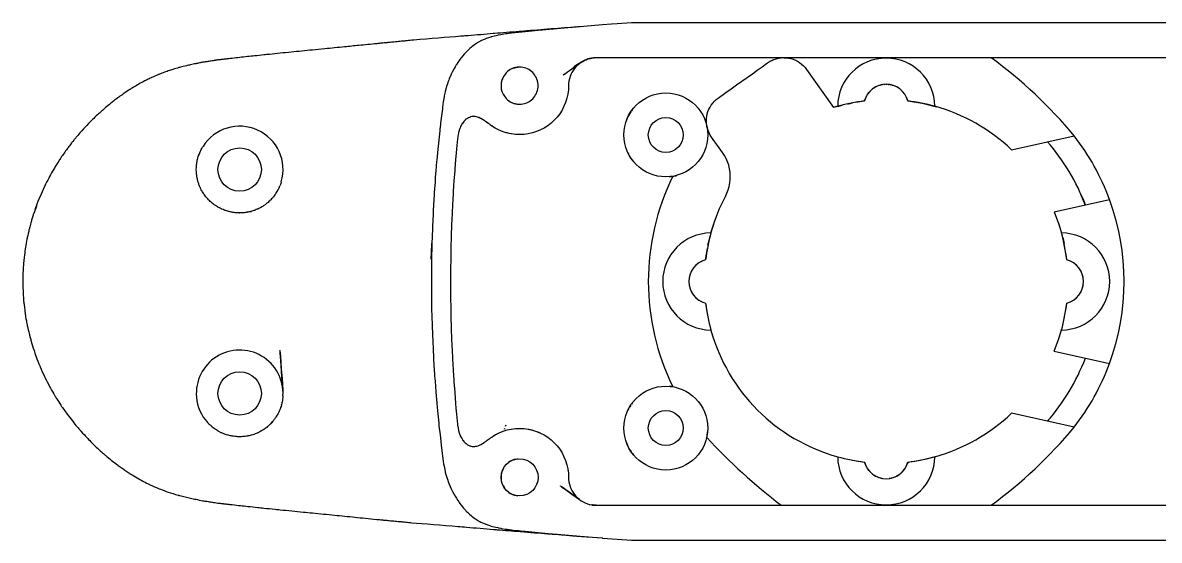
# Model space of a CAD drawing. Header units: millimetres. Extents: x -176 to 23, y -19 to 19.
# Drawn here: x -175.5 to -94.3, y -18.5 to 18.5 of the extents above; entities that cross this region are included whole.
import ezdxf

# ---------------------------------------------------------------- set-up
doc = ezdxf.new("R2010")
doc.units = ezdxf.units.MM

msp = doc.modelspace()

# ---------------------------------------------------------------- linework, layer by layer
at = {"color": 7, "linetype": 'Continuous', "lineweight": 25}
for p, q in [((-122.01, 15.792), (-121.984, 15.805)), ((-121.3, 16), (-121.31, 15.991)), ((-106.3, 16), (-121.3, 16)), ((-140.452, 15.245), (-140.343, 15.28)), ((-114.698, 13.823), (-114.643, 13.86)), ((-114.582, 13.894), (-114.524, 13.926)), ((-114.461, 13.956), (-114.401, 13.983)), ((-114.335, 14.006), (-114.273, 14.028)), ((-114.205, 14.046), (-114.141, 14.063)), ((-114.072, 14.075), (-114.008, 14.086)), ((-113.937, 14.093), (-113.872, 14.098)), ((-113.801, 14.099), (-113.736, 14.099)), ((-113.665, 14.093), (-113.601, 14.087)), ((-113.53, 14.076), (-113.467, 14.065)), ((-113.397, 14.047), (-113.335, 14.031)), ((-113.267, 14.007), (-113.207, 13.986)), ((-113.141, 13.956), (-113.083, 13.93)), ((-113.018, 13.894), (-112.964, 13.864)), ((-112.9, 13.821), (-112.852, 13.789)), ((-125.813, 13.111), (-125.813, 13.111)), ((-115.347, 12.908), (-115.31, 13.028)), ((-115.285, 13.092), (-115.26, 13.154)), ((-115.229, 13.216), (-115.199, 13.276)), ((-115.163, 13.335), (-115.128, 13.391)), ((-115.087, 13.448), (-115.048, 13.501)), ((-115.002, 13.553), (-114.958, 13.603)), ((-114.908, 13.652), (-114.861, 13.698)), ((-114.807, 13.742), (-114.755, 13.783)), ((-112.791, 13.74), (-112.746, 13.703)), ((-112.343, 13.162), (-112.321, 13.108)), ((-112.292, 13.036), (-112.253, 12.908)), ((-117.27, 12.528), (-117.557, 12.445)), ((-115.988, 12.812), (-115.347, 12.908)), ((-132.252, 11.782), (-132.26, 11.764)), ((-132.448, 11.256), (-132.448, 11.256)), ((-126.627, 11.156), (-126.652, 11.256)), ((-126.625, 11.159), (-126.627, 11.156)), ((-126.627, 11.156), (-126.611, 11.082)), ((-126.611, 11.082), (-126.596, 11.001)), ((-104.845, 9.424), (-100.369, 10.421)), ((-129.289, 7.491), (-129.045, 7.523)), ((-101.792, 4.981), (-97.843, 5.862)), ((-99.575, 5.476), (-99.909, 6.292)), ((-174.756, 4.739), (-174.777, 4.678)), ((-126.335, 3.442), (-126.057, 4.333)), ((-126.536, 2.589), (-126.367, 3.312)), ((-146.267, 2.632), (-146.263, 2.747)), ((-101.19, 3.137), (-101.095, 2.723)), ((-126.708, 1.547), (-126.581, 2.35)), ((-127.626, 0.893), (-127.661, 0.84)), ((-127.545, 1.002), (-127.585, 0.953)), ((-127.455, 1.105), (-127.499, 1.059)), ((-127.356, 1.2), (-127.405, 1.157)), ((-127.25, 1.285), (-127.302, 1.247)), ((-127.137, 1.362), (-127.193, 1.327)), ((-127.018, 1.428), (-127.077, 1.398)), ((-126.894, 1.484), (-126.955, 1.459)), ((-126.708, 1.547), (-126.829, 1.51)), ((-100.771, 1.51), (-100.892, 1.547)), ((-100.645, 1.459), (-100.706, 1.484)), ((-100.523, 1.398), (-100.581, 1.428)), ((-100.407, 1.327), (-100.463, 1.362)), ((-100.298, 1.247), (-100.35, 1.286)), ((-100.195, 1.157), (-100.244, 1.2)), ((-100.101, 1.059), (-100.145, 1.105)), ((-100.015, 0.953), (-100.055, 1.003)), ((-99.939, 0.841), (-99.974, 0.893)), ((-127.849, 0.393), (-127.864, 0.338)), ((-127.809, 0.527), (-127.829, 0.469)), ((-127.759, 0.654), (-127.784, 0.598)), ((-127.697, 0.776), (-127.728, 0.722)), ((-99.872, 0.722), (-99.903, 0.776)), ((-99.816, 0.598), (-99.841, 0.654)), ((-99.771, 0.47), (-99.79, 0.526)), ((-99.736, 0.338), (-99.751, 0.394)), ((-127.887, -0.204), (-127.879, -0.252)), ((-127.864, -0.338), (-127.849, -0.393)), ((-127.829, -0.469), (-127.809, -0.527)), ((-127.784, -0.598), (-127.759, -0.654)), ((-127.728, -0.722), (-127.697, -0.776)), ((-99.903, -0.776), (-99.872, -0.722)), ((-99.841, -0.654), (-99.816, -0.598)), ((-99.79, -0.526), (-99.771, -0.47)), ((-99.751, -0.394), (-99.736, -0.338)), ((-99.722, -0.255), (-99.713, -0.204)), ((-127.661, -0.84), (-127.626, -0.893)), ((-127.585, -0.953), (-127.545, -1.002)), ((-127.499, -1.059), (-127.455, -1.105)), ((-127.405, -1.157), (-127.356, -1.2)), ((-127.302, -1.247), (-127.25, -1.285)), ((-127.193, -1.327), (-127.137, -1.362)), ((-127.077, -1.398), (-127.018, -1.428)), ((-126.955, -1.459), (-126.894, -1.484)), ((-126.829, -1.51), (-126.708, -1.547)), ((-126.708, -1.547), (-126.568, -2.419)), ((-101.007, -2.289), (-100.892, -1.547)), ((-100.892, -1.547), (-100.771, -1.51)), ((-100.706, -1.484), (-100.645, -1.459)), ((-100.581, -1.428), (-100.523, -1.398)), ((-100.463, -1.362), (-100.407, -1.327)), ((-100.35, -1.286), (-100.298, -1.247)), ((-100.244, -1.2), (-100.195, -1.157)), ((-100.145, -1.105), (-100.101, -1.059)), ((-100.055, -1.003), (-100.015, -0.953)), ((-99.974, -0.893), (-99.939, -0.841)), ((-101.181, -3.1), (-101.057, -2.552)), ((-101.48, -4.148), (-101.247, -3.372)), ((-174.851, -4.437), (-174.848, -4.448)), ((-101.792, -4.981), (-97.843, -5.862)), ((-129.045, -7.523), (-129.289, -7.491)), ((-132.143, -8.972), (-132.146, -8.976)), ((-100.369, -10.421), (-104.845, -9.424)), ((-102.292, -9.993), (-102.047, -9.717)), ((-126.652, -11.256), (-126.627, -11.156)), ((-140.452, -12.755), (-140.343, -12.72)), ((-116.219, -12.768), (-115.347, -12.908)), ((-115.31, -13.029), (-115.347, -12.908)), ((-112.253, -12.908), (-112.29, -13.029)), ((-112.253, -12.908), (-111.354, -12.763)), ((-111.161, -12.727), (-110.214, -12.496)), ((-136.553, -13.394), (-136.524, -13.611)), ((-115.259, -13.155), (-115.284, -13.094)), ((-115.198, -13.277), (-115.228, -13.218)), ((-115.127, -13.393), (-115.162, -13.337)), ((-115.047, -13.502), (-115.086, -13.45)), ((-114.957, -13.605), (-115, -13.557)), ((-114.859, -13.699), (-114.905, -13.655)), ((-114.753, -13.785), (-114.803, -13.745)), ((-112.797, -13.745), (-112.847, -13.785)), ((-112.694, -13.655), (-112.741, -13.699)), ((-112.6, -13.556), (-112.643, -13.605)), ((-112.515, -13.45), (-112.553, -13.502)), ((-112.438, -13.338), (-112.473, -13.393)), ((-112.372, -13.218), (-112.402, -13.277)), ((-112.316, -13.094), (-112.341, -13.155)), ((-114.641, -13.861), (-114.693, -13.826)), ((-114.522, -13.928), (-114.576, -13.898)), ((-114.398, -13.984), (-114.454, -13.959)), ((-114.27, -14.029), (-114.326, -14.01)), ((-114.138, -14.064), (-114.193, -14.05)), ((-113.546, -14.078), (-113.596, -14.087)), ((-113.407, -14.05), (-113.462, -14.064)), ((-113.274, -14.01), (-113.33, -14.029)), ((-113.146, -13.959), (-113.202, -13.984)), ((-113.024, -13.897), (-113.078, -13.928)), ((-112.907, -13.826), (-112.959, -13.861)), ((-135.726, -15.579), (-135.719, -15.585)), ((-135.635, -15.645), (-135.635, -15.645)), ((-135.492, -15.735), (-135.465, -15.75)), ((-135.451, -15.759), (-135.445, -15.762)), ((-135.149, -15.892), (-135.148, -15.892)), ((-135.017, -15.931), (-134.997, -15.937)), ((-134.989, -15.939), (-134.989, -15.939))]:
    msp.add_line(p, q, dxfattribs=at)
at = {"color": 7, "linetype": 'Continuous', "lineweight": 25, "flags": 128}
for points in [[(-52.5, 18.5), (-132, 18.5), (-133.03, 18.42), (-133.438, 18.388), (-134.075, 18.337), (-134.877, 18.273), (-135.136, 18.252), (-135.936, 18.186), (-136.217, 18.162), (-136.308, 18.155), (-137.32, 18.065), (-138.389, 17.971), (-138.442, 17.965), (-139.591, 17.854), (-140.078, 17.806), (-140.18, 17.796), (-140.348, 17.779), (-140.568, 17.754), (-140.639, 17.746), (-140.772, 17.729), (-140.897, 17.713), (-140.925, 17.709), (-140.953, 17.705), (-140.971, 17.702), (-141.248, 17.658), (-141.333, 17.642), (-141.518, 17.606), (-141.706, 17.563), (-141.78, 17.547), (-142.021, 17.481), (-142.035, 17.477), (-142.071, 17.466), (-142.281, 17.398), (-142.375, 17.364), (-142.424, 17.344), (-142.452, 17.332), (-142.6, 17.272), (-142.763, 17.194), (-142.814, 17.17), (-142.829, 17.161), (-143.018, 17.056), (-143.087, 17.011), (-143.155, 16.966), (-143.211, 16.929), (-143.394, 16.789), (-143.443, 16.748), (-143.56, 16.646), (-143.577, 16.63), (-143.671, 16.541), (-143.707, 16.506), (-143.764, 16.451), (-143.834, 16.377), (-143.959, 16.243), (-144.077, 16.103), (-144.145, 16.022), (-144.19, 15.965), (-144.194, 15.959), (-144.305, 15.809), (-144.363, 15.73), (-144.412, 15.656), (-144.515, 15.499), (-144.525, 15.484), (-144.612, 15.337), (-144.677, 15.228), (-144.706, 15.172), (-144.795, 15.004), (-144.817, 14.961), (-144.878, 14.833), (-144.946, 14.685), (-144.957, 14.659), (-145.029, 14.483), (-145.063, 14.401), (-145.097, 14.305), (-145.156, 14.142), (-145.161, 14.126), (-145.217, 13.944), (-145.245, 13.854), (-145.316, 13.578), (-145.32, 13.563), (-145.383, 13.268), (-145.393, 13.209), (-145.432, 12.97), (-145.45, 12.84), (-145.474, 12.662), (-145.5, 12.469), (-145.516, 12.345), (-145.559, 12.017), (-145.601, 11.678), (-145.644, 11.325), (-145.685, 10.972), (-145.686, 10.96), (-145.708, 10.767), (-145.824, 9.672), (-145.845, 9.451), (-145.917, 8.683), (-145.928, 8.571), (-145.982, 7.91), (-146.019, 7.463), (-146.042, 7.133), (-146.096, 6.352), (-146.105, 6.231), (-146.17, 5.092), (-146.185, 4.779), (-146.223, 3.949), (-146.229, 3.784), (-146.249, 3.194), (-146.263, 2.747)], [(-92.29, 16), (-134.5, 16), (-134.665, 15.993), (-134.829, 15.973), (-134.991, 15.939), (-135.149, 15.892), (-135.303, 15.832), (-135.452, 15.759), (-135.594, 15.674), (-135.728, 15.578), (-135.855, 15.471), (-135.971, 15.355), (-136.078, 15.228), (-136.174, 15.094), (-136.259, 14.952), (-136.332, 14.803), (-136.392, 14.649), (-136.439, 14.491), (-136.473, 14.329), (-136.493, 14.165), (-136.5, 14), (-136.513, 13.696), (-136.553, 13.394), (-136.619, 13.096), (-136.71, 12.806), (-136.826, 12.524), (-136.967, 12.254), (-137.13, 11.997), (-137.315, 11.755), (-137.521, 11.53), (-137.745, 11.323), (-137.986, 11.138), (-138.243, 10.973), (-138.512, 10.832), (-138.793, 10.715), (-139.084, 10.622), (-139.381, 10.555), (-139.683, 10.514), (-139.987, 10.5), (-140.18, 10.505), (-140.291, 10.512), (-140.43, 10.527), (-140.568, 10.547), (-140.594, 10.551), (-140.743, 10.58), (-140.891, 10.617), (-140.953, 10.632), (-141.182, 10.706), (-141.333, 10.764), (-141.464, 10.821), (-141.707, 10.944), (-141.735, 10.96), (-141.866, 11.039), (-141.991, 11.125), (-142.071, 11.18), (-142.103, 11.202), (-142.221, 11.29), (-142.244, 11.306), (-142.381, 11.405), (-142.424, 11.436), (-142.44, 11.447), (-142.446, 11.451), (-142.518, 11.498), (-142.649, 11.585), (-142.764, 11.649), (-142.777, 11.656), (-142.781, 11.659), (-142.901, 11.715), (-142.946, 11.731), (-143.002, 11.751), (-143.083, 11.774), (-143.088, 11.775), (-143.106, 11.778), (-143.17, 11.79), (-143.253, 11.798), (-143.256, 11.798), (-143.326, 11.797), (-143.394, 11.789), (-143.421, 11.784), (-143.506, 11.763), (-143.527, 11.756), (-143.589, 11.734), (-143.655, 11.703), (-143.732, 11.659), (-143.773, 11.63), (-143.805, 11.608), (-143.876, 11.548), (-143.886, 11.539), (-143.945, 11.48), (-143.969, 11.454), (-143.991, 11.427), (-144.034, 11.373), (-144.087, 11.298), (-144.096, 11.285), (-144.154, 11.187), (-144.173, 11.151), (-144.209, 11.081), (-144.248, 10.988), (-144.268, 10.942), (-144.314, 10.811), (-144.316, 10.804), (-144.358, 10.655), (-144.367, 10.618), (-144.394, 10.496), (-144.411, 10.398), (-144.417, 10.35), (-144.418, 10.347), (-144.437, 10.2), (-144.503, 9.488), (-144.533, 9.17), (-144.571, 8.718), (-144.627, 8.032), (-144.634, 7.943), (-144.689, 7.163), (-144.709, 6.887), (-144.739, 6.379), (-144.778, 5.736), (-144.785, 5.591), (-144.823, 4.8), (-144.837, 4.509), (-144.856, 4.005), (-144.881, 3.32), (-144.884, 3.208), (-144.905, 2.409), (-144.912, 2.129), (-144.919, 1.607), (-144.929, 0.937), (-144.93, 0.805), (-144.932, 0), (-144.933, -0.253), (-144.929, -0.804), (-144.924, -1.442), (-144.92, -1.607), (-144.905, -2.408), (-144.9, -2.633), (-144.884, -3.207), (-144.876, -3.47), (-144.856, -4.004), (-144.83, -4.662), (-144.824, -4.799), (-144.784, -5.59), (-144.771, -5.851), (-144.739, -6.378), (-144.699, -7.033), (-144.69, -7.162), (-144.637, -7.906), (-144.634, -7.942), (-144.571, -8.717), (-144.543, -9.059), (-144.503, -9.487), (-144.437, -10.2), (-144.425, -10.298), (-144.418, -10.347), (-144.417, -10.349), (-144.394, -10.496), (-144.367, -10.618), (-144.36, -10.647), (-144.314, -10.813), (-144.258, -10.967), (-144.249, -10.989), (-144.234, -11.025), (-144.176, -11.147), (-144.173, -11.152), (-144.113, -11.258), (-144.086, -11.298), (-144.044, -11.36), (-144.034, -11.374), (-143.991, -11.427), (-143.968, -11.455), (-143.898, -11.528), (-143.886, -11.538), (-143.825, -11.592), (-143.773, -11.63), (-143.748, -11.649), (-143.717, -11.668), (-143.653, -11.703), (-143.641, -11.71), (-143.562, -11.744), (-143.527, -11.756), (-143.479, -11.771), (-143.394, -11.789), (-143.342, -11.796), (-143.272, -11.798), (-143.256, -11.797), (-143.2, -11.794), (-143.124, -11.783), (-143.106, -11.779), (-143.087, -11.774), (-143.044, -11.764), (-142.963, -11.738), (-142.946, -11.732), (-142.864, -11.698), (-142.777, -11.656), (-142.764, -11.65), (-142.759, -11.648), (-142.649, -11.585), (-142.518, -11.5), (-142.499, -11.487), (-142.485, -11.478), (-142.424, -11.435), (-142.382, -11.405), (-142.306, -11.352), (-142.288, -11.339), (-142.243, -11.306), (-142.103, -11.202), (-142.071, -11.179), (-141.993, -11.123), (-141.866, -11.039), (-141.735, -10.961), (-141.707, -10.944), (-141.464, -10.821), (-141.333, -10.764), (-141.182, -10.706), (-140.953, -10.632), (-140.891, -10.615), (-140.744, -10.58), (-140.593, -10.551), (-140.568, -10.546), (-140.43, -10.527), (-140.291, -10.514), (-140.18, -10.505), (-139.987, -10.5), (-139.683, -10.514), (-139.381, -10.555), (-139.084, -10.622), (-138.793, -10.715), (-138.512, -10.832), (-138.243, -10.973), (-137.986, -11.138), (-137.745, -11.323), (-137.521, -11.53), (-137.315, -11.755), (-137.13, -11.997), (-136.967, -12.254), (-136.826, -12.524), (-136.71, -12.806), (-136.619, -13.096), (-136.553, -13.394), (-136.513, -13.696), (-136.5, -14), (-136.493, -14.165), (-136.473, -14.329), (-136.439, -14.491), (-136.392, -14.649), (-136.332, -14.803), (-136.259, -14.952), (-136.174, -15.094), (-136.078, -15.228), (-135.971, -15.355), (-135.855, -15.471), (-135.728, -15.578), (-135.594, -15.674), (-135.452, -15.759), (-135.303, -15.832), (-135.149, -15.892), (-134.991, -15.939), (-134.829, -15.973), (-134.665, -15.993), (-134.5, -16), (-92.29, -16)], [(-135.715, 15.587), (-135.717, 15.586), (-135.728, 15.577), (-135.728, 15.577), (-135.728, 15.577)], [(-134.66, 15.993), (-134.665, 15.993), (-134.698, 15.989)], [(-126.625, 11.159), (-126.642, 11.292), (-126.652, 11.466), (-126.645, 11.64), (-126.624, 11.813), (-126.588, 11.984), (-126.537, 12.151), (-126.472, 12.313), (-126.392, 12.468), (-126.3, 12.616), (-126.195, 12.755), (-126.078, 12.885), (-125.95, 13.004), (-125.813, 13.111), (-125.268, 13.5), (-124.878, 13.778), (-124.49, 14.055), (-124.108, 14.327), (-123.733, 14.595), (-123.367, 14.856), (-123.013, 15.108), (-122.674, 15.35), (-122.353, 15.579), (-122.284, 15.628), (-122.138, 15.723), (-122, 15.797), (-121.983, 15.805), (-121.904, 15.841), (-121.823, 15.873), (-121.741, 15.902), (-121.657, 15.927), (-121.573, 15.949), (-121.487, 15.967), (-121.401, 15.98), (-121.314, 15.991), (-121.31, 15.991)], [(-121.123, 16), (-121.14, 16), (-121.31, 15.991)], [(-121.123, 16), (-120.965, 15.994), (-120.792, 15.973), (-120.622, 15.936), (-120.455, 15.885), (-120.293, 15.82), (-120.138, 15.741), (-119.99, 15.648), (-119.85, 15.543), (-119.721, 15.426), (-119.602, 15.299), (-119.494, 15.161), (-117.557, 12.445)], [(-140.937, 13.063), (-140.852, 12.985), (-140.76, 12.915), (-140.712, 12.883), (-140.663, 12.853), (-140.568, 12.803), (-140.56, 12.799), (-140.507, 12.776), (-140.453, 12.755), (-140.398, 12.736), (-140.343, 12.72), (-140.287, 12.706), (-140.23, 12.695), (-140.18, 12.687), (-140.115, 12.68), (-140, 12.675), (-139.885, 12.68), (-139.77, 12.695), (-139.657, 12.72), (-139.547, 12.755), (-139.44, 12.799), (-139.337, 12.853), (-139.24, 12.915), (-139.148, 12.985), (-139.063, 13.063), (-138.985, 13.148), (-138.915, 13.24), (-138.853, 13.338), (-138.799, 13.44), (-138.755, 13.547), (-138.72, 13.657), (-138.695, 13.77), (-138.68, 13.885), (-138.675, 14), (-138.68, 14.115), (-138.695, 14.23), (-138.72, 14.343), (-138.755, 14.453), (-138.799, 14.56), (-138.853, 14.662), (-138.915, 14.76), (-138.985, 14.852), (-139.063, 14.937), (-139.148, 15.015), (-139.24, 15.085), (-139.337, 15.147), (-139.44, 15.201), (-139.547, 15.245), (-139.657, 15.28), (-139.77, 15.305), (-139.885, 15.32), (-140, 15.325), (-140.115, 15.32), (-140.18, 15.313), (-140.23, 15.304), (-140.287, 15.294), (-140.343, 15.28), (-140.398, 15.264), (-140.453, 15.245), (-140.507, 15.224), (-140.56, 15.201), (-140.568, 15.197), (-140.663, 15.147), (-140.712, 15.118), (-140.76, 15.085), (-140.852, 15.015), (-140.937, 14.937), (-140.953, 14.92), (-141.015, 14.852), (-141.085, 14.76), (-141.147, 14.662), (-141.175, 14.612), (-141.201, 14.56), (-141.224, 14.507), (-141.245, 14.453), (-141.264, 14.399), (-141.28, 14.343), (-141.294, 14.287), (-141.305, 14.23), (-141.314, 14.173), (-141.32, 14.115), (-141.324, 14.058), (-141.325, 14), (-141.324, 13.942), (-141.32, 13.885), (-141.314, 13.827), (-141.305, 13.77), (-141.294, 13.713), (-141.28, 13.657), (-141.264, 13.602), (-141.245, 13.547), (-141.224, 13.493), (-141.201, 13.44), (-141.175, 13.388), (-141.147, 13.338), (-141.085, 13.24), (-141.015, 13.148), (-140.953, 13.08), (-140.937, 13.063)], [(-140.56, 15.201), (-140.663, 15.147), (-140.76, 15.085)], [(-140.452, 15.245), (-140.453, 15.245), (-140.56, 15.201)], [(-140.76, 12.915), (-140.663, 12.853), (-140.563, 12.801)], [(-112.253, 12.908), (-111.225, 12.742), (-110.214, 12.496)], [(-132.178, 11.923), (-132.235, 11.819), (-132.252, 11.782)], [(-132.058, 12.122), (-132.126, 12.018), (-132.129, 12.012)], [(-126.579, 10.949), (-126.618, 11.119), (-126.642, 11.292)], [(-126.625, 11.159), (-126.618, 11.119), (-126.611, 11.082)], [(-126.328, 3.47), (-126.057, 4.333), (-125.705, 5.221), (-125.29, 6.081), (-125.18, 6.312), (-125.09, 6.551), (-125.021, 6.796), (-124.973, 7.047), (-124.947, 7.301), (-124.942, 7.556), (-124.959, 7.811), (-124.998, 8.063), (-125.057, 8.311), (-125.138, 8.553), (-125.239, 8.788), (-125.36, 9.013), (-125.499, 9.227), (-126.28, 10.322), (-126.375, 10.468), (-126.457, 10.622), (-126.525, 10.783), (-126.579, 10.949), (-126.611, 11.082)], [(-132.11, 8.92), (-132.048, 8.819), (-132.013, 8.768)], [(-101.792, 4.981), (-101.48, 4.148), (-101.272, 3.47)], [(-146.263, 2.747), (-146.314, 1.6), (-146.267, 2.632)], [(-146.267, 2.632), (-146.289, 1.6), (-146.291, 1.481), (-146.302, 0.334), (-146.301, 0), (-146.299, -0.801), (-146.299, -0.81), (-146.288, -1.6), (-146.283, -1.956), (-146.253, -3.104), (-146.25, -3.194), (-146.207, -4.325), (-146.185, -4.779), (-146.15, -5.475), (-146.144, -5.568), (-146.096, -6.352), (-146.079, -6.621), (-146.07, -6.754), (-146.042, -7.133), (-145.986, -7.885), (-145.983, -7.911), (-145.916, -8.683), (-145.888, -9.009), (-145.844, -9.451), (-145.778, -10.123), (-145.768, -10.214), (-145.757, -10.324), (-145.683, -10.971), (-145.633, -11.413), (-145.594, -11.723), (-145.5, -12.469), (-145.497, -12.491), (-145.45, -12.84), (-145.424, -13.024), (-145.392, -13.209), (-145.371, -13.332), (-145.316, -13.578), (-145.305, -13.625), (-145.259, -13.803), (-145.217, -13.944), (-145.173, -14.091), (-145.16, -14.125), (-145.097, -14.305), (-145.074, -14.372), (-145.029, -14.483), (-144.963, -14.646), (-144.957, -14.66), (-144.878, -14.833), (-144.841, -14.913), (-144.794, -15.004), (-144.707, -15.174), (-144.613, -15.337), (-144.561, -15.426), (-144.514, -15.501), (-144.412, -15.656), (-144.351, -15.747), (-144.305, -15.809), (-144.194, -15.959), (-144.178, -15.981), (-144.077, -16.103), (-143.996, -16.201), (-143.958, -16.243), (-143.835, -16.377), (-143.805, -16.41), (-143.707, -16.506), (-143.671, -16.541), (-143.604, -16.606), (-143.577, -16.63), (-143.442, -16.747), (-143.394, -16.789), (-143.205, -16.933), (-143.155, -16.966), (-143.087, -17.01), (-143.012, -17.059), (-142.851, -17.151), (-142.829, -17.161), (-142.763, -17.194), (-142.639, -17.255), (-142.453, -17.333), (-142.424, -17.345), (-142.418, -17.348), (-142.186, -17.43), (-142.071, -17.465), (-142.019, -17.481), (-141.944, -17.503), (-141.707, -17.564), (-141.693, -17.568), (-141.562, -17.597), (-141.512, -17.607), (-141.333, -17.642), (-141.296, -17.649), (-141.025, -17.694), (-140.953, -17.704), (-140.894, -17.712), (-140.772, -17.729), (-140.748, -17.733), (-140.567, -17.754), (-140.466, -17.766), (-140.18, -17.796), (-140.081, -17.806), (-139.76, -17.839), (-139.59, -17.855), (-138.443, -17.964), (-137.963, -18.01), (-137.319, -18.066), (-136.217, -18.162), (-136.082, -18.174), (-135.94, -18.185), (-135.137, -18.251), (-134.101, -18.336), (-134.074, -18.338), (-133.03, -18.419), (-132, -18.5), (-52.5, -18.5)], [(-100.892, 1.547), (-101.029, 2.427), (-101.095, 2.723)], [(-101.792, -4.981), (-101.48, -4.148), (-101.272, -3.47)], [(-174.851, -4.437), (-174.859, -4.411), (-174.907, -4.229)], [(-132.058, -8.838), (-132.13, -8.949), (-132.143, -8.972)], [(-141.071, -10.525), (-141.059, -10.498), (-141.081, -10.549), (-141.071, -10.525)], [(-140.998, -10.33), (-140.995, -10.315), (-140.986, -10.272), (-141.008, -10.354), (-140.998, -10.33)], [(-161.558, -10.68), (-161.55, -10.685), (-161.31, -10.81), (-161.31, -10.81)], [(-140.56, -12.799), (-140.663, -12.853), (-140.76, -12.915)], [(-140.452, -12.755), (-140.453, -12.755), (-140.56, -12.799)], [(-140.76, -15.085), (-140.663, -15.147), (-140.563, -15.199)], [(-135.592, -15.675), (-135.583, -15.681), (-135.582, -15.682)], [(-134.825, -15.973), (-134.821, -15.973), (-134.799, -15.976)]]:
    msp.add_lwpolyline(points, dxfattribs=at)
at = {"color": 7, "linetype": 'Continuous', "lineweight": 25}
for centre, radius in [((-129.55, 10.48), 3), ((-129.55, 10.48), 1.25), ((-160, 8), 1.55), ((-160, -8), 1.55), ((-129.55, -10.48), 3), ((-129.55, -10.48), 1.25), ((-140, -14), 1.325)]:
    msp.add_circle(centre, radius, dxfattribs=at)
for centre, radius, start, end in [((-113.8, 12.5), 3.47, 0.46833, 179.53167), ((-126.539, -11.46), 34.112, 39.8997, 53.60859), ((-140, 14), 1.325, 149.9991, 215.00041), ((-113.8, 12.499), 1.6, 14.78114, 165.21886), ((-140.002, 13.987), 1.312, 245.18672, 265.05755), ((-113.223, -2.923), 15.973, 97.64099, 104.67515), ((-114.052, -1.275), 14.296, 74.91192, 82.77202), ((-113.8, 0), 13, 46.4609, 74.51927), ((-159.998, 8.004), 3.097, 343.42004, 147.8477), ((-113.8, 0), 15.25, 21.04911, 40.95064), ((-113.798, 0.001), 16.997, 20.16877, 37.80973), ((-113.8, 0), 17, 153.73536, 206.26464), ((-129.394, 9.766), 2.27, 278.83857, 285.8546), ((-159.515, 7.746), 2.553, 325.44564, 339.37551), ((-113.8, 0), 17, 339.82978, 20.17022), ((-162.665, 0.831), 12.706, 158.99529, 161.5411), ((-126.3, 0), 3.47, 90.46836, 269.53164), ((-109.437, -0.861), 17.438, 165.62077, 172.06326), ((-117.739, -0.777), 17.006, 7.85481, 14.46116), ((-101.3, 0), 3.47, 270.46832, 89.53168), ((-126.299, 0), 1.6, 104.77727, 255.22273), ((-101.301, 0), 1.6, 284.77805, 75.22195), ((-111.946, 0.366), 14.885, 187.3836, 194.93237), ((-117.739, 0.777), 17.006, 345.53884, 352.14519), ((-113.8, 0), 13, 195.48071, 254.51932), ((-160.001, -7.998), 3.099, 356.80289, 185.03395), ((-113.8, 0), 15.25, 319.04959, 338.95067), ((-113.798, -0.001), 16.997, 322.19027, 339.83123), ((-160.038, -8.012), 3.061, 184.84334, 222.67023), ((-113.8, 0), 13, 285.48073, 313.5391), ((-126.539, 11.46), 34.112, 306.39141, 320.1003), ((-128.979, -10.571), 2.423, 346.01447, 355.95799), ((-94.435, 18.897), 44.04, 223.0328, 232.41047), ((-113.8, -12.5), 3.47, 180.46835, 359.53165), ((-113.434, 1.855), 14.886, 255.06782, 262.61604), ((-113.8, -12.499), 1.6, 194.77784, 345.22216), ((-114.07, 1.371), 14.394, 277.25455, 285.06151), ((-140, -14), 1.325, 149.99913, 215.00094), ((-140.002, -14.013), 1.312, 245.18672, 265.05755)]:
    msp.add_arc(centre, radius, start, end, dxfattribs=at)
for points, knots in [([(-135.552, 18.217), (-135.543, 18.221), (-135.531, 18.225), (-135.956, 18.192), (-136.372, 18.159), (-136.715, 18.133), (-137.362, 18.082), (-137.657, 18.059), (-138.345, 18.004), (-138.635, 17.981), (-139.32, 17.926), (-139.647, 17.9), (-140.588, 17.824), (-141.27, 17.767), (-142.416, 17.674), (-143.134, 17.615), (-143.902, 17.552), (-145.049, 17.464), (-146.548, 17.341), (-147.986, 17.218), (-148.14, 17.197), (-148.415, 17.177), (-148.695, 17.147), (-149.023, 17.117), (-149.31, 17.089), (-149.62, 17.059), (-149.913, 17.03), (-150.538, 16.969), (-151.421, 16.881), (-152.606, 16.763), (-153.771, 16.648), (-154.982, 16.527), (-156.104, 16.416), (-157.086, 16.319), (-157.759, 16.249), (-158.365, 16.188), (-158.888, 16.131), (-159.465, 16.071), (-159.994, 16.012), (-160.396, 15.969), (-160.688, 15.936), (-160.835, 15.92), (-161.011, 15.899), (-161.182, 15.881), (-161.356, 15.859), (-161.52, 15.842), (-161.656, 15.821), (-161.836, 15.795), (-162.032, 15.764), (-162.296, 15.724), (-162.476, 15.694), (-162.663, 15.666), (-162.878, 15.62), (-163.121, 15.574), (-163.328, 15.53), (-163.556, 15.486), (-163.859, 15.407), (-164.13, 15.343), (-164.308, 15.297), (-164.479, 15.255), (-164.733, 15.164), (-165.058, 15.077), (-165.344, 14.965), (-165.575, 14.882), (-165.761, 14.81), (-165.968, 14.732), (-166.211, 14.605), (-166.532, 14.473), (-166.836, 14.301), (-167.1, 14.179), (-167.395, 13.998), (-167.6, 13.88), (-167.782, 13.767), (-167.991, 13.642), (-168.203, 13.48), (-168.526, 13.271), (-168.779, 13.065), (-169.068, 12.862), (-169.351, 12.615), (-169.648, 12.383), (-169.951, 12.102), (-170.274, 11.821), (-170.551, 11.534), (-170.908, 11.19), (-171.139, 10.925), (-171.424, 10.621), (-171.591, 10.413), (-171.757, 10.216), (-171.943, 9.999), (-172.11, 9.763), (-172.356, 9.456), (-172.546, 9.167), (-172.758, 8.882), (-172.962, 8.546), (-173.145, 8.278), (-173.354, 7.9), (-173.513, 7.645), (-173.72, 7.231), (-173.859, 6.985), (-174.057, 6.541), (-174.179, 6.3), (-174.362, 5.831), (-174.469, 5.592), (-174.552, 5.346), (-174.619, 5.145), (-174.715, 4.852), (-174.788, 4.66), (-174.909, 4.219), (-174.879, 4.327), (-174.989, 3.959), (-175.026, 3.791), (-175.064, 3.642), (-175.199, 3.041), (-175.179, 3.141), (-175.295, 2.496), (-175.323, 2.321), (-175.328, 2.308), (-175.403, 1.715), (-175.408, 1.658), (-175.449, 1.303), (-175.47, 0.959), (-175.479, 0.778), (-175.489, 0.563), (-175.502, 0.25), (-175.497, -0.101), (-175.497, -0.236), (-175.477, -0.638), (-175.481, -0.771), (-175.459, -1.044), (-175.458, -1.262), (-175.422, -1.551), (-175.444, -1.376), (-175.369, -1.986), (-175.342, -2.177), (-175.295, -2.537), (-175.228, -2.879), (-175.197, -3.04), (-175.087, -3.589), (-175.053, -3.651), (-175.018, -3.84), (-174.906, -4.224), (-174.842, -4.512), (-174.645, -5.064), (-174.547, -5.36), (-174.484, -5.509), (-174.363, -5.862), (-174.153, -6.327), (-174.048, -6.593), (-173.813, -7.051), (-173.684, -7.331), (-173.433, -7.764), (-173.274, -8.066), (-173.013, -8.468), (-172.812, -8.804), (-172.551, -9.164), (-172.29, -9.55), (-172.041, -9.855), (-171.787, -10.191), (-171.585, -10.42), (-171.413, -10.623), (-171.208, -10.866), (-171.012, -11.059), (-170.724, -11.377), (-170.495, -11.588), (-170.215, -11.874), (-169.949, -12.103), (-169.7, -12.335), (-169.41, -12.57), (-169.108, -12.831), (-168.764, -13.082), (-168.384, -13.376), (-168.079, -13.569), (-167.82, -13.748), (-167.581, -13.886), (-167.301, -14.068), (-166.908, -14.267), (-166.497, -14.497), (-166.104, -14.658), (-165.818, -14.792), (-165.536, -14.892), (-165.067, -15.085), (-164.616, -15.202), (-164.339, -15.291), (-164.044, -15.361), (-163.646, -15.471), (-163.097, -15.577), (-162.705, -15.66), (-162.321, -15.72), (-162.034, -15.764), (-161.76, -15.806), (-161.511, -15.843), (-161.296, -15.867), (-161.087, -15.891), (-160.884, -15.914), (-160.705, -15.934), (-160.372, -15.972), (-159.967, -16.015), (-159.365, -16.082), (-158.794, -16.141), (-158.159, -16.209), (-157.607, -16.265), (-156.686, -16.36), (-155.756, -16.449), (-154.514, -16.574), (-153.471, -16.677), (-152.287, -16.795), (-151.191, -16.903), (-150.386, -16.984), (-149.865, -17.035), (-149.555, -17.066), (-149.254, -17.094), (-148.933, -17.125), (-148.647, -17.152), (-148.296, -17.185), (-147.938, -17.221), (-146.99, -17.304), (-145.245, -17.444), (-143.371, -17.595), (-142.487, -17.668), (-141.776, -17.727), (-141.127, -17.779), (-140.528, -17.828), (-139.938, -17.876), (-139.594, -17.904), (-139.282, -17.929), (-138.598, -17.983), (-138.284, -18.009), (-137.605, -18.062), (-137.282, -18.088), (-136.608, -18.141), (-136.26, -18.168), (-135.444, -18.232), (-135.247, -18.245), (-135.074, -18.256)], [0, 0, 0, 0, 0.006682, 0.008688, 0.009813, 0.017374, 0.017534, 0.02621, 0.026315, 0.035026, 0.035052, 0.043837, 0.044546, 0.060627, 0.061385, 0.07782, 0.078977, 0.082831, 0.114027, 0.118765, 0.120359, 0.122142, 0.126221, 0.128764, 0.132605, 0.135382, 0.139084, 0.142011, 0.156599, 0.168526, 0.184684, 0.194957, 0.212189, 0.221381, 0.229931, 0.23469, 0.242434, 0.248023, 0.254822, 0.26129, 0.262846, 0.264773, 0.266101, 0.268704, 0.269435, 0.271657, 0.272903, 0.273497, 0.276355, 0.279038, 0.280027, 0.281603, 0.283779, 0.286061, 0.28776, 0.289414, 0.291856, 0.295981, 0.296331, 0.296552, 0.300434, 0.303365, 0.304913, 0.308391, 0.309481, 0.310009, 0.313985, 0.316436, 0.318773, 0.322825, 0.323772, 0.327546, 0.328785, 0.329195, 0.333699, 0.335556, 0.338902, 0.341954, 0.344471, 0.348398, 0.351473, 0.354934, 0.359255, 0.361537, 0.36746, 0.368152, 0.37207, 0.374125, 0.374822, 0.379381, 0.381518, 0.38483, 0.388182, 0.390496, 0.394825, 0.396365, 0.401456, 0.402402, 0.408079, 0.408587, 0.414697, 0.414895, 0.421309, 0.421311, 0.421443, 0.426677, 0.429589, 0.432178, 0.435652, 0.44314, 0.444219, 0.450244, 0.457967, 0.45996, 0.46566, 0.471078, 0.47258, 0.479355, 0.482583, 0.483198, 0.488189, 0.489726, 0.491237, 0.49662, 0.497113, 0.500096, 0.511028, 0.511216, 0.511317, 0.517775, 0.51778, 0.517785, 0.532612, 0.537623, 0.538266, 0.543696, 0.546146, 0.547446, 0.55957, 0.560381, 0.56113, 0.569002, 0.575892, 0.576095, 0.576483, 0.582822, 0.583028, 0.589439, 0.590011, 0.596062, 0.597199, 0.602692, 0.604684, 0.609332, 0.612597, 0.615989, 0.621126, 0.622672, 0.626662, 0.629041, 0.629353, 0.634728, 0.635968, 0.640221, 0.642573, 0.646098, 0.649105, 0.651174, 0.655551, 0.659182, 0.661953, 0.667695, 0.668312, 0.669916, 0.674681, 0.676729, 0.681067, 0.686568, 0.687487, 0.689055, 0.694122, 0.700343, 0.700914, 0.701476, 0.70803, 0.711407, 0.715816, 0.718407, 0.721699, 0.723929, 0.725714, 0.728704, 0.729679, 0.732633, 0.734153, 0.736127, 0.743234, 0.749404, 0.757663, 0.762734, 0.771887, 0.77604, 0.794784, 0.80245, 0.820253, 0.828874, 0.845466, 0.855381, 0.859262, 0.862008, 0.866039, 0.868624, 0.872727, 0.875236, 0.879373, 0.881896, 0.911648, 0.917303, 0.934829, 0.934865, 0.937281, 0.952295, 0.952403, 0.952546, 0.961167, 0.96162, 0.969958, 0.970615, 0.978761, 0.979644, 0.987556, 0.988984, 1, 1, 1, 1]), ([(-135.728, 15.577), (-136.739, 14.856), (-137.768, 14.122), (-135.391, 15.819), (-135.615, 15.659), (-135.611, 15.662), (-135.61, 15.663)], [0, 0, 0, 0, 0.863591, 0.879267, 0.988607, 1, 1, 1, 1]), ([(-135.607, 15.665), (-135.541, 15.702), (-135.389, 15.788), (-136.541, 15.109), (-135.25, 15.879), (-135.485, 15.739), (-135.474, 15.746), (-135.472, 15.747)], [0, 0, 0, 0, 0.356783, 0.823468, 0.841827, 0.969425, 1, 1, 1, 1]), ([(-135.578, 15.684), (-135.579, 15.682), (-135.584, 15.679), (-135.599, 15.669), (-135.613, 15.66), (-135.622, 15.654)], [0, 0, 0, 0, 0.1012612, 0.3438869, 1, 1, 1, 1]), ([(-135.438, 15.765), (-135.439, 15.765), (-135.444, 15.762), (-135.459, 15.754), (-135.473, 15.746), (-135.483, 15.74)], [0, 0, 0, 0, 0.059774, 0.289225, 1, 1, 1, 1]), ([(-135.462, 15.753), (-135.468, 15.75), (-135.479, 15.746), (-135.223, 15.87), (-135.32, 15.823), (-135.319, 15.824), (-135.319, 15.824)], [0, 0, 0, 0, 0.184422, 0.398911, 0.904762, 1, 1, 1, 1]), ([(-135.001, 15.936), (-134.982, 15.939), (-134.936, 15.946), (-135.408, 15.851), (-134.69, 16.002), (-134.853, 15.968), (-134.848, 15.969), (-134.847, 15.969)], [0, 0, 0, 0, 0.31132, 0.726394, 0.771802, 0.959739, 1, 1, 1, 1]), ([(-135.293, 15.835), (-135.293, 15.835), (-135.296, 15.834), (-135.312, 15.827), (-135.326, 15.82), (-135.338, 15.814)], [0, 0, 0, 0, 0.0103283, 0.2229115, 1, 1, 1, 1]), ([(-135.312, 15.827), (-135.313, 15.827), (-135.316, 15.827), (-135.094, 15.913), (-135.158, 15.888), (-135.159, 15.888), (-135.16, 15.888)], [0, 0, 0, 0, 0.15676, 0.491449, 0.970488, 1, 1, 1, 1]), ([(-135.142, 15.894), (-135.145, 15.893), (-135.16, 15.887), (-135.176, 15.881), (-135.19, 15.876)], [0, 0, 0, 0, 0.146832, 1, 1, 1, 1]), ([(-135.156, 15.889), (-135.157, 15.889), (-135.161, 15.888), (-134.89, 15.969), (-134.956, 15.949), (-135.002, 15.935)], [0, 0, 0, 0, 0.116216, 0.385374, 1, 1, 1, 1]), ([(-134.975, 15.942), (-134.977, 15.941), (-134.983, 15.94), (-135.001, 15.935), (-135.017, 15.93), (-135.031, 15.927)], [0, 0, 0, 0, 0.131904, 0.283432, 1, 1, 1, 1]), ([(-134.818, 15.974), (-134.819, 15.974), (-134.823, 15.973), (-134.837, 15.97), (-134.851, 15.968), (-134.862, 15.966)], [0, 0, 0, 0, 0.057314, 0.240821, 1, 1, 1, 1]), ([(-134.838, 15.971), (-134.836, 15.971), (-134.829, 15.973), (-134.629, 15.997), (-134.674, 15.992), (-134.675, 15.992), (-134.676, 15.992)], [0, 0, 0, 0, 0.106875, 0.517243, 0.939741, 1, 1, 1, 1]), ([(-140.33, 15.283), (-140.396, 15.268), (-140.471, 15.251), (-140.27, 15.296), (-140.248, 15.3)], [0, 0, 0, 0, 0.8944937, 1, 1, 1, 1]), ([(-140.199, 15.309), (-140.197, 15.309), (-140.188, 15.31), (-140.147, 15.316), (-140.115, 15.32)], [0, 0, 0, 0, 0.2138402, 1, 1, 1, 1]), ([(-131.848, 12.408), (-131.871, 12.379), (-131.916, 12.322), (-131.977, 12.241), (-132.007, 12.202)], [0, 0, 0, 0, 0.502998, 1, 1, 1, 1]), ([(-117.448, 12.477), (-117.387, 12.492), (-117.23, 12.53), (-117.049, 12.58), (-116.939, 12.61)], [0, 0, 0, 0, 0.391845, 1, 1, 1, 1]), ([(-116.56, 12.703), (-116.526, 12.707), (-116.479, 12.712), (-116.269, 12.757), (-116.214, 12.769)], [0, 0, 0, 0, 0.74025, 1, 1, 1, 1]), ([(-132.274, 11.736), (-132.277, 11.729), (-132.285, 11.714), (-132.35, 11.558), (-132.361, 11.527), (-132.369, 11.506)], [0, 0, 0, 0, 0.238683, 0.479387, 1, 1, 1, 1]), ([(-132.142, 11.99), (-132.211, 11.885), (-132.287, 11.77), (-132.099, 12.058), (-132.081, 12.085)], [0, 0, 0, 0, 0.906505, 1, 1, 1, 1]), ([(-141.992, 11.126), (-141.959, 11.098), (-141.925, 11.07), (-142.05, 11.165), (-142.056, 11.17)], [0, 0, 0, 0, 0.9529253, 1, 1, 1, 1]), ([(-138.223, 10.986), (-138.232, 10.98), (-138.241, 10.974), (-138.243, 10.973), (-138.243, 10.973)], [0, 0, 0, 0, 0.99874, 1, 1, 1, 1]), ([(-157.412, 6.298), (-157.439, 6.256), (-157.475, 6.201), (-157.453, 6.232), (-157.47, 6.21), (-157.429, 6.263), (-157.653, 5.973), (-157.622, 6.011), (-157.633, 5.998), (-157.581, 6.056), (-157.861, 5.75), (-157.804, 5.812), (-157.81, 5.807), (-157.804, 5.812), (-158.008, 5.625), (-158.008, 5.625), (-157.99, 5.639), (-158.237, 5.449), (-158.221, 5.461), (-158.223, 5.46), (-158.211, 5.468), (-158.489, 5.29), (-158.448, 5.317), (-158.451, 5.315), (-158.461, 5.31), (-158.689, 5.19), (-158.691, 5.19), (-158.65, 5.207), (-158.992, 5.065), (-158.937, 5.088), (-158.949, 5.084), (-158.878, 5.107), (-159.326, 4.965), (-159.191, 5.007), (-159.209, 5.003), (-159.042, 5.041), (-159.56, 4.925), (-159.48, 4.945), (-159.435, 4.95), (-159.775, 4.906), (-159.726, 4.912), (-159.731, 4.912), (-159.733, 4.912), (-160.003, 4.9), (-160.001, 4.9), (-159.985, 4.899), (-160.3, 4.913), (-160.268, 4.912), (-160.272, 4.912), (-160.269, 4.912), (-160.559, 4.949), (-160.542, 4.948), (-160.528, 4.944), (-160.586, 4.96), (-160.804, 5.005), (-160.803, 5.006), (-160.797, 5.004), (-161.081, 5.094), (-161.059, 5.086), (-161.062, 5.088), (-161.062, 5.088), (-161.312, 5.191), (-161.311, 5.191), (-161.309, 5.19), (-161.566, 5.324), (-161.549, 5.315), (-161.551, 5.316), (-161.553, 5.318), (-161.787, 5.466), (-161.779, 5.461), (-161.779, 5.462), (-161.781, 5.463), (-161.995, 5.627), (-161.993, 5.626), (-162, 5.632), (-162.198, 5.813), (-162.192, 5.808), (-162.193, 5.809), (-162.2, 5.818), (-162.372, 6.004), (-162.375, 6.008), (-162.378, 6.011), (-162.547, 6.232), (-162.539, 6.221), (-162.541, 6.224), (-162.531, 6.209), (-162.698, 6.472), (-162.683, 6.448), (-162.686, 6.452), (-162.682, 6.445), (-162.804, 6.678), (-162.81, 6.69), (-162.81, 6.69), (-162.805, 6.68), (-162.91, 6.932), (-162.913, 6.94), (-162.913, 6.94), (-162.911, 6.933), (-162.993, 7.19), (-162.995, 7.199), (-162.995, 7.201), (-163.056, 7.477), (-163.053, 7.461), (-163.053, 7.463), (-163.054, 7.474), (-163.087, 7.721), (-163.088, 7.73), (-163.089, 7.755), (-163.1, 7.993), (-163.1, 8), (-163.1, 7.998), (-163.1, 8.001), (-163.099, 7.996), (-163.088, 8.263), (-163.088, 8.27), (-163.082, 8.313), (-163.052, 8.545), (-163.053, 8.538), (-163.053, 8.539), (-163.047, 8.563), (-163.005, 8.759), (-162.994, 8.803), (-162.994, 8.804), (-162.99, 8.815), (-162.918, 9.049), (-162.913, 9.061), (-162.913, 9.061), (-162.874, 9.143), (-162.821, 9.285), (-162.809, 9.311), (-162.809, 9.311), (-162.79, 9.343), (-162.704, 9.519), (-162.684, 9.551), (-162.684, 9.55), (-162.659, 9.588), (-162.639, 9.62), (-162.62, 9.652)], [0, 0, 0, 0, 0.010733, 0.014382, 0.014454, 0.018345, 0.037106, 0.042241, 0.042595, 0.053706, 0.07247, 0.085079, 0.086205, 0.087199, 0.106076, 0.10707, 0.111602, 0.130359, 0.133332, 0.134325, 0.137735, 0.158945, 0.166858, 0.168266, 0.168527, 0.187227, 0.188227, 0.196758, 0.215254, 0.224423, 0.22574, 0.248116, 0.278151, 0.315553, 0.321545, 0.366262, 0.390303, 0.41916, 0.426364, 0.44482, 0.452096, 0.453488, 0.453976, 0.472671, 0.474298, 0.478659, 0.497158, 0.501768, 0.503276, 0.504001, 0.522781, 0.527587, 0.532627, 0.532724, 0.551409, 0.552888, 0.555777, 0.574309, 0.577496, 0.578854, 0.57935, 0.598019, 0.599363, 0.601587, 0.62014, 0.622724, 0.624, 0.624429, 0.643131, 0.645531, 0.648161, 0.648572, 0.667247, 0.66847, 0.669476, 0.688092, 0.689455, 0.690552, 0.690775, 0.709461, 0.710062, 0.711305, 0.729933, 0.731459, 0.732213, 0.735325, 0.753896, 0.756721, 0.757126, 0.757415, 0.776186, 0.776241, 0.776314, 0.77641, 0.795171, 0.795291, 0.795434, 0.795541, 0.814337, 0.814879, 0.815916, 0.83478, 0.836883, 0.837602, 0.837763, 0.856447, 0.856779, 0.857094, 0.875768, 0.875903, 0.876387, 0.876445, 0.87651, 0.895235, 0.895406, 0.895509, 0.91423, 0.914404, 0.914555, 0.914669, 0.93346, 0.93351, 0.933775, 0.934184, 0.952822, 0.953169, 0.953445, 0.953474, 0.97214, 0.97227, 0.972455, 0.972488, 0.991173, 0.991331, 0.991457, 0.991492, 1, 1, 1, 1]), ([(-132.269, 9.212), (-132.254, 9.183), (-132.226, 9.127), (-132.107, 8.903), (-132.139, 8.963), (-132.161, 9.004)], [0, 0, 0, 0, 0.264489, 0.500365, 1, 1, 1, 1]), ([(-131.972, 8.713), (-132.022, 8.777), (-132.086, 8.859), (-131.89, 8.606), (-131.848, 8.552)], [0, 0, 0, 0, 0.7853648, 1, 1, 1, 1]), ([(-132.013, 8.768), (-131.963, 8.688), (-131.912, 8.605), (-132.015, 8.771), (-132.017, 8.775)], [0, 0, 0, 0, 0.977812, 1, 1, 1, 1]), ([(-157.03, 7.12), (-157.052, 7.048), (-157.073, 6.977), (-157.087, 6.938), (-157.087, 6.939), (-157.099, 6.913), (-157.113, 6.88), (-157.126, 6.846)], [0, 0, 0, 0, 0.604461, 0.607757, 0.623677, 0.624871, 1, 1, 1, 1]), ([(-101.473, 4.127), (-101.473, 4.126), (-101.461, 4.066), (-101.353, 3.712), (-101.245, 3.363)], [0, 0, 0, 0, 0.014424, 1, 1, 1, 1]), ([(-156.912, -7.732), (-157.095, -5.303), (-157.28, -2.862), (-156.905, -7.825), (-156.904, -7.843), (-156.904, -7.848)], [0, 0, 0, 0, 0.993262, 0.998476, 1, 1, 1, 1]), ([(-156.907, -8.171), (-156.91, -8.218), (-156.913, -8.29), (-156.911, -8.263), (-156.913, -8.276), (-156.907, -8.233), (-156.954, -8.587), (-156.946, -8.533), (-156.951, -8.558), (-156.924, -8.433), (-157.038, -8.948), (-157.002, -8.791), (-157.006, -8.805), (-157.004, -8.795), (-157.087, -9.063), (-157.087, -9.06), (-157.074, -9.028), (-157.212, -9.362), (-157.189, -9.308), (-157.198, -9.326), (-157.145, -9.222), (-157.418, -9.746), (-157.29, -9.51), (-157.317, -9.553), (-157.31, -9.541), (-157.465, -9.786), (-157.451, -9.761), (-157.275, -9.536), (-157.842, -10.274), (-157.604, -9.968), (-157.627, -9.995), (-157.619, -9.986), (-157.813, -10.198), (-157.8, -10.182), (-157.603, -10.005), (-158.209, -10.559), (-157.986, -10.358), (-158.01, -10.377), (-157.998, -10.367), (-158.228, -10.545), (-158.219, -10.536), (-158.11, -10.469), (-158.557, -10.753), (-158.44, -10.679), (-158.453, -10.686), (-158.44, -10.679), (-158.693, -10.812), (-158.691, -10.81), (-158.632, -10.786), (-159.012, -10.942), (-158.934, -10.911), (-158.942, -10.914), (-158.931, -10.91), (-159.198, -10.995), (-159.199, -10.995), (-159.178, -10.99), (-159.507, -11.063), (-159.459, -11.052), (-159.464, -11.053), (-159.464, -11.053), (-159.731, -11.088), (-159.73, -11.088), (-159.732, -11.088), (-159.724, -11.088), (-160.005, -11.1), (-160, -11.1), (-160.026, -11.098), (-160.282, -11.087), (-160.269, -11.088), (-160.273, -11.088), (-160.269, -11.089), (-160.356, -11.073), (-160.532, -11.054), (-160.539, -11.053), (-160.539, -11.053), (-160.55, -11.05), (-160.796, -10.996), (-160.803, -10.994), (-160.803, -10.994), (-160.807, -10.992), (-161.051, -10.916), (-161.061, -10.913), (-161.061, -10.913), (-161.056, -10.915), (-161.183, -10.862), (-161.31, -10.81)], [0, 0, 0, 0, 0.013574, 0.020755, 0.021022, 0.02608, 0.042725, 0.048699, 0.049047, 0.068853, 0.086845, 0.111766, 0.113011, 0.11413, 0.130977, 0.132143, 0.138801, 0.155748, 0.164218, 0.166116, 0.227104, 0.271906, 0.370091, 0.371931, 0.373618, 0.390288, 0.392656, 0.4536, 0.469408, 0.533715, 0.535722, 0.537241, 0.553925, 0.556084, 0.611638, 0.62772, 0.677959, 0.679891, 0.681632, 0.698318, 0.700733, 0.725869, 0.742307, 0.763773, 0.76548, 0.766899, 0.783588, 0.785352, 0.797015, 0.813285, 0.824976, 0.826503, 0.82763, 0.844325, 0.845595, 0.85028, 0.867228, 0.873943, 0.875427, 0.8759, 0.892581, 0.893398, 0.894315, 0.89481, 0.911525, 0.912148, 0.912343, 0.92907, 0.929567, 0.929841, 0.930378, 0.9304, 0.947104, 0.947553, 0.948226, 0.948348, 0.965032, 0.965408, 0.965926, 0.966053, 0.982772, 0.982945, 0.983157, 0.983248, 1, 1, 1, 1]), ([(-131.848, -8.552), (-131.872, -8.582), (-131.919, -8.642), (-131.978, -8.72), (-132.007, -8.758)], [0, 0, 0, 0, 0.51, 1, 1, 1, 1]), ([(-132.15, -8.983), (-132.156, -8.994), (-132.166, -9.012), (-132.168, -9.014), (-132.234, -9.143), (-132.269, -9.212)], [0, 0, 0, 0, 0.431388, 0.693994, 1, 1, 1, 1]), ([(-161.558, -10.68), (-161.671, -10.607), (-161.784, -10.535), (-161.778, -10.539), (-161.779, -10.539), (-161.778, -10.539), (-161.815, -10.509), (-161.971, -10.393), (-161.993, -10.374), (-161.993, -10.374), (-162.049, -10.317), (-162.175, -10.209), (-162.192, -10.192), (-162.193, -10.191), (-162.213, -10.166), (-162.251, -10.126), (-162.289, -10.086)], [0, 0, 0, 0, 0.2732973, 0.2746544, 0.2761489, 0.2776592, 0.2781023, 0.5593956, 0.5614733, 0.5645918, 0.5649455, 0.8451057, 0.847099, 0.8491893, 0.8495651, 1, 1, 1, 1]), ([(-139.38, -10.555), (-139.38, -10.555), (-139.374, -10.557), (-139.083, -10.622), (-139.084, -10.622), (-139.084, -10.622)], [0, 0, 0, 0, 0.002454, 0.995949, 1, 1, 1, 1]), ([(-141.734, -10.961), (-141.732, -10.96), (-141.728, -10.957), (-141.738, -10.963), (-141.728, -10.958), (-141.717, -10.953), (-141.711, -10.942), (-141.47, -10.823), (-141.462, -10.82), (-141.483, -10.829), (-141.391, -10.789), (-141.333, -10.764)], [0, 0, 0, 0, 0.058896, 0.134686, 0.148691, 0.149805, 0.305659, 0.73084, 0.738637, 0.837117, 1, 1, 1, 1]), ([(-138.793, -10.715), (-138.653, -10.773), (-138.512, -10.832), (-138.512, -10.832), (-138.512, -10.832)], [0, 0, 0, 0, 0.996458, 1, 1, 1, 1]), ([(-132.369, -11.506), (-132.372, -11.501), (-132.375, -11.494), (-132.282, -11.722), (-132.305, -11.663), (-132.249, -11.79), (-132.184, -11.917), (-132.094, -12.069), (-132.141, -11.994), (-132.05, -12.138), (-131.991, -12.223), (-132.003, -12.209), (-131.898, -12.344), (-131.868, -12.383), (-131.848, -12.408)], [0, 0, 0, 0, 0.235528, 0.322315, 0.412063, 0.427558, 0.438334, 0.44671, 0.490473, 0.53412, 0.584863, 0.657254, 0.779817, 1, 1, 1, 1]), ([(-140.33, -12.717), (-140.396, -12.732), (-140.471, -12.749), (-140.27, -12.704), (-140.248, -12.7)], [0, 0, 0, 0, 0.894494, 1, 1, 1, 1]), ([(-140.199, -12.691), (-140.197, -12.691), (-140.188, -12.69), (-140.147, -12.684), (-140.115, -12.68)], [0, 0, 0, 0, 0.21384, 1, 1, 1, 1]), ([(-135.703, -15.596), (-135.712, -15.59), (-138.072, -13.905), (-136.897, -14.744), (-135.726, -15.579)], [0, 0, 0, 0, 0.003556, 1, 1, 1, 1]), ([(-136.473, -14.329), (-136.473, -14.329), (-136.473, -14.329), (-136.437, -14.498), (-136.439, -14.491), (-136.439, -14.491), (-136.439, -14.491), (-136.439, -14.491)], [0, 0, 0, 0, 0.00248, 0.998612, 0.999451, 0.999613, 1, 1, 1, 1]), ([(-135.635, -15.645), (-135.618, -15.657), (-135.584, -15.682), (-135.589, -15.677), (-135.592, -15.675)], [0, 0, 0, 0, 0.499702, 1, 1, 1, 1]), ([(-135.465, -15.75), (-135.46, -15.754), (-135.449, -15.761), (-135.45, -15.76), (-135.451, -15.759)], [0, 0, 0, 0, 0.499901, 1, 1, 1, 1]), ([(-135.151, -15.891), (-135.15, -15.891), (-135.149, -15.892), (-135.149, -15.892), (-135.149, -15.892)], [0, 0, 0, 0, 0.296982, 1, 1, 1, 1]), ([(-134.997, -15.937), (-134.995, -15.938), (-134.99, -15.939), (-134.99, -15.939), (-134.989, -15.939)], [0, 0, 0, 0, 0.4999437, 1, 1, 1, 1]), ([(-134.535, -15.999), (-134.539, -15.998), (-134.553, -15.997), (-134.917, -15.983), (-134.779, -15.988), (-134.661, -15.993)], [0, 0, 0, 0, 0.058392, 0.191979, 1, 1, 1, 1]), ([(-134.736, -15.984), (-134.74, -15.984), (-134.783, -15.978), (-134.872, -15.968), (-134.844, -15.971), (-134.825, -15.973)], [0, 0, 0, 0, 0.030985, 0.329896, 1, 1, 1, 1]), ([(-134.661, -15.993), (-134.659, -15.993), (-134.651, -15.993), (-134.642, -15.994), (-134.634, -15.994)], [0, 0, 0, 0, 0.135022, 1, 1, 1, 1])]:
    msp.add_open_spline(points, degree=3, knots=knots, dxfattribs=at)

doc.saveas('drawing.dxf')
